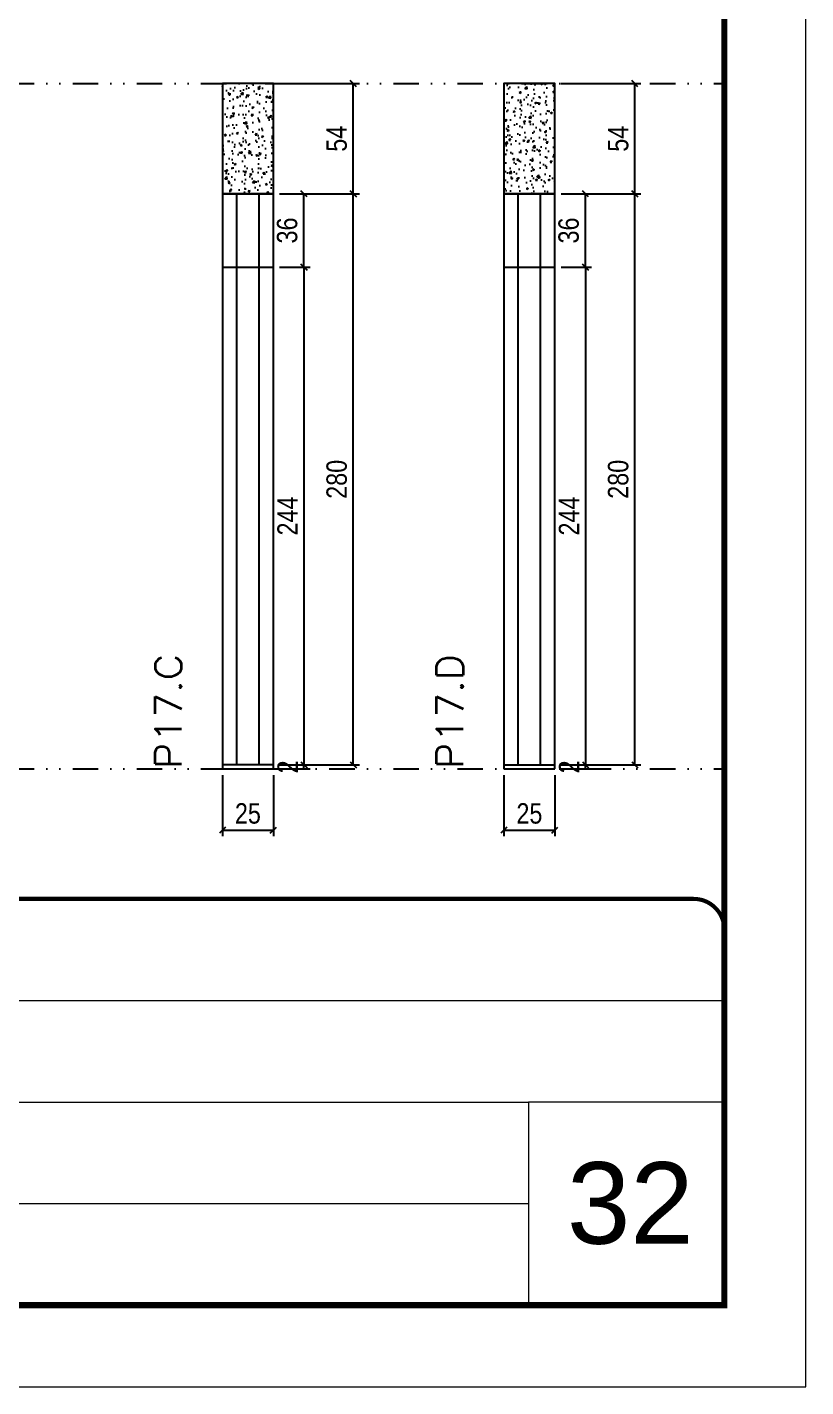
# Model space of a CAD drawing. Header units: millimetres. Extents: x 1945 to 8225, y 304 to 15137.
# Drawn here: x 7843 to 8225, y 6047 to 6714 of the extents above; entities that cross this region are included whole.
import ezdxf

# ---------------------------------------------------------------- set-up
doc = ezdxf.new("R2010")
doc.units = ezdxf.units.MM
for name, pattern in [('CONTINUO', [0]), ('DASHED', [0.75, 0.5, -0.25]), ('DIVIDE2', [0.625, 0.25, -0.125, 0, -0.125, 0, -0.125])]:
    doc.linetypes.add(name, pattern=pattern)
for name, color, linetype, lineweight in [('CARIMBO', 255, 'Continuous', 9), ('Folhas', 255, 'Continuous', 9), ('SARRAFO DE PRESSAO', 251, 'DASHED', 9), ('Texto Seção', 7, 'Continuous', 15)]:
    doc.layers.add(name, color=color, linetype=linetype, lineweight=lineweight)
for name, color, linetype in [('COTA', 241, 'Continuous'), ('Nível', 160, 'Continuous'), ('Painéis', 200, 'Continuous'), ('SARR_2.2x7', 40, 'Continuous')]:
    doc.layers.add(name, color=color, linetype=linetype)
doc.styles.add('ARIAL', font='arial.ttf')
doc.styles.add('COTA TECNICA', font='techl___.ttf', dxfattribs={"height": 10})
doc.styles.add('REGUA-120', font='ROMANS.shx', dxfattribs={"height": 15})
doc.dimstyles.new('PAINEL-NOVA', dxfattribs={"dimtxt": 10, "dimasz": 3, "dimexe": 3, "dimexo": 3, "dimgap": 3, "dimtad": 1, "dimdec": 1, "dimzin": 12, "dimdsep": 46, "dimtxsty": 'COTA TECNICA', "dimblk1": 'OBLIQUE', "dimblk2": 'OBLIQUE', "dimsah": 1, "dimcen": 0.9, "dimclrd": 4, "dimclre": 4, "dimclrt": 240, "dimadec": 1, "dimazin": 3, "dimtfac": 1, "dimtdec": 1, "dimtix": 1, "dimtmove": 0, "dimatfit": 3, "dimfxl": 1, "dimtolj": 1, "dimtzin": 12, "dimarcsym": 0})

# ---------------------------------------------------------------- blocks, each defined once
blk = doc.blocks.new('9999999999')
at = {"color": 30, "linetype": 'CONTINUO'}
for p, q in [((98564.56, 34379.64), (99583.98, 34379.64)), ((98564.56, 34329.83), (99487.98, 34329.83)), ((99583.98, 34329.83), (99487.98, 34329.83)), ((99487.98, 34329.83), (99487.98, 34230.21)), ((98564.56, 34280.02), (99487.98, 34280.02))]:
    blk.add_line(p, q, dxfattribs=at)
at = {"color": 30, "linetype": 'CONTINUO', "const_width": 2}
blk.add_lwpolyline([(99583.98, 34230.21), (99583.98, 34414.45, 0.414214), (99568.98, 34429.45), (98228.98, 34429.45, 0.414214), (98213.98, 34414.45), (98213.98, 34245.21, 0.414214), (98228.98, 34230.21), (99583.98, 34230.21)], format="xyb", dxfattribs=at)
at = {"layer": 'Folhas'}
blk.add_lwpolyline([(98138.98, 34190.21), (99623.98, 34190.21), (99623.98, 35240.21), (98138.98, 35240.21)], close=True, dxfattribs=at)
at = {"layer": 'Folhas', "color": 30, "const_width": 3}
blk.add_lwpolyline([(98213.98, 34230.21), (99583.98, 34230.21), (99583.98, 35200.21), (98213.98, 35200.21)], close=True, dxfattribs=at)
blk = doc.blocks.new('_Oblique')
at = {"color": 0, "linetype": 'ByBlock', "lineweight": -2}
blk.add_line((-0.5, -0.5), (0.5, 0.5), dxfattribs=at)
blk = doc.blocks.new('*D163')
at = {"layer": 'COTA', "color": 4, "linetype": 'Continuous', "lineweight": -2, "ltscale": 30, "transparency": 16777216}
for p, q in [((7967.24, 6596.05), (7982.24, 6596.05)), ((7979.24, 6596.05), (7979.24, 6352.05)), ((7967.24, 6352.05), (7982.24, 6352.05))]:
    blk.add_line(p, q, dxfattribs=at)
at = {"layer": 'Defpoints', "color": 0, "linetype": 'Continuous', "ltscale": 30, "transparency": 16777216}
for p in [(7964.24, 6596.05), (7964.24, 6352.05), (7979.24, 6352.05)]:
    blk.add_point(p, dxfattribs=at)
at = {"layer": 'COTA', "color": 4, "linetype": 'Continuous', "lineweight": -2, "ltscale": 30, "transparency": 16777216, "xscale": 3, "yscale": 3, "zscale": 3}
for p, rotation in [((7979.24, 6596.05), 90), ((7979.24, 6352.05), 270)]:
    blk.add_blockref('_Oblique', p, dxfattribs=dict(at, rotation=rotation))
at = {"layer": 'COTA', "color": 240, "linetype": 'Continuous', "ltscale": 30, "transparency": 16777216, "insert": (7971.17, 6474.05), "char_height": 10, "attachment_point": 5, "rotation": 90, "style": 'COTA TECNICA'}
blk.add_mtext('\\A1;244', dxfattribs=at)
blk = doc.blocks.new('*D164')
at = {"layer": 'COTA', "color": 4, "linetype": 'Continuous', "lineweight": -2, "ltscale": 30, "transparency": 16777216}
for p, q in [((7967.24, 6632.05), (7982.24, 6632.05)), ((7979.24, 6596.05), (7979.24, 6632.05)), ((7967.24, 6596.05), (7982.24, 6596.05))]:
    blk.add_line(p, q, dxfattribs=at)
at = {"layer": 'Defpoints', "color": 0, "linetype": 'Continuous', "ltscale": 30, "transparency": 16777216}
for p in [(7964.24, 6632.05), (7979.24, 6632.05), (7964.24, 6596.05)]:
    blk.add_point(p, dxfattribs=at)
at = {"layer": 'COTA', "color": 4, "linetype": 'Continuous', "lineweight": -2, "ltscale": 30, "transparency": 16777216, "xscale": 3, "yscale": 3, "zscale": 3}
for p, rotation in [((7979.24, 6632.05), 90), ((7979.24, 6596.05), 270)]:
    blk.add_blockref('_Oblique', p, dxfattribs=dict(at, rotation=rotation))
at = {"layer": 'COTA', "color": 240, "linetype": 'Continuous', "ltscale": 30, "transparency": 16777216, "insert": (7971.02, 6614.05), "char_height": 10, "attachment_point": 5, "rotation": 90, "style": 'COTA TECNICA'}
blk.add_mtext('\\A1;36', dxfattribs=at)
blk = doc.blocks.new('*D165')
at = {"layer": 'COTA', "color": 4, "linetype": 'Continuous', "lineweight": -2, "ltscale": 30, "transparency": 16777216}
for p, q in [((8105.3, 6596.05), (8120.3, 6596.05)), ((8117.3, 6596.05), (8117.3, 6352.05)), ((8105.3, 6352.05), (8120.3, 6352.05))]:
    blk.add_line(p, q, dxfattribs=at)
at = {"layer": 'Defpoints', "color": 0, "linetype": 'Continuous', "ltscale": 30, "transparency": 16777216}
for p in [(8102.3, 6596.05), (8102.3, 6352.05), (8117.3, 6352.05)]:
    blk.add_point(p, dxfattribs=at)
at = {"layer": 'COTA', "color": 4, "linetype": 'Continuous', "lineweight": -2, "ltscale": 30, "transparency": 16777216, "xscale": 3, "yscale": 3, "zscale": 3}
for p, rotation in [((8117.3, 6596.05), 90), ((8117.3, 6352.05), 270)]:
    blk.add_blockref('_Oblique', p, dxfattribs=dict(at, rotation=rotation))
at = {"layer": 'COTA', "color": 240, "linetype": 'Continuous', "ltscale": 30, "transparency": 16777216, "insert": (8109.23, 6474.05), "char_height": 10, "attachment_point": 5, "rotation": 90, "style": 'COTA TECNICA'}
blk.add_mtext('\\A1;244', dxfattribs=at)
blk = doc.blocks.new('*D166')
at = {"layer": 'COTA', "color": 4, "linetype": 'Continuous', "lineweight": -2, "ltscale": 30, "transparency": 16777216}
for p, q in [((8105.3, 6632.05), (8120.3, 6632.05)), ((8117.3, 6596.05), (8117.3, 6632.05)), ((8105.3, 6596.05), (8120.3, 6596.05))]:
    blk.add_line(p, q, dxfattribs=at)
at = {"layer": 'Defpoints', "color": 0, "linetype": 'Continuous', "ltscale": 30, "transparency": 16777216}
for p in [(8102.3, 6632.05), (8117.3, 6632.05), (8102.3, 6596.05)]:
    blk.add_point(p, dxfattribs=at)
at = {"layer": 'COTA', "color": 4, "linetype": 'Continuous', "lineweight": -2, "ltscale": 30, "transparency": 16777216, "xscale": 3, "yscale": 3, "zscale": 3}
for p, rotation in [((8117.3, 6632.05), 90), ((8117.3, 6596.05), 270)]:
    blk.add_blockref('_Oblique', p, dxfattribs=dict(at, rotation=rotation))
at = {"layer": 'COTA', "color": 240, "linetype": 'Continuous', "ltscale": 30, "transparency": 16777216, "insert": (8109.08, 6614.05), "char_height": 10, "attachment_point": 5, "rotation": 90, "style": 'COTA TECNICA'}
blk.add_mtext('\\A1;36', dxfattribs=at)
blk = doc.blocks.new('*D179')
at = {"layer": 'COTA', "color": 4, "linetype": 'Continuous', "lineweight": -2, "ltscale": 30, "transparency": 16777216}
for p, q in [((7967.24, 6352.05), (7982.24, 6352.05)), ((7967.24, 6350.05), (7982.24, 6350.05)), ((7979.24, 6350.05), (7979.24, 6352.05))]:
    blk.add_line(p, q, dxfattribs=at)
at = {"layer": 'Defpoints', "color": 0, "linetype": 'Continuous', "ltscale": 30, "transparency": 16777216}
for p in [(7964.24, 6352.05), (7964.24, 6350.05), (7979.24, 6352.05)]:
    blk.add_point(p, dxfattribs=at)
at = {"layer": 'COTA', "color": 240, "linetype": 'Continuous', "ltscale": 30, "transparency": 16777216, "insert": (7971.24, 6351.05), "char_height": 10, "attachment_point": 5, "rotation": 90, "style": 'COTA TECNICA'}
blk.add_mtext('\\A1;2', dxfattribs=at)
blk = doc.blocks.new('*D180')
at = {"layer": 'COTA', "color": 4, "linetype": 'Continuous', "lineweight": -2, "ltscale": 30, "transparency": 16777216}
for p, q in [((7967.24, 6632.05), (8006.44, 6632.05)), ((8003.44, 6352.05), (8003.44, 6632.05)), ((7967.24, 6352.05), (8006.44, 6352.05))]:
    blk.add_line(p, q, dxfattribs=at)
at = {"layer": 'Defpoints', "color": 0, "linetype": 'Continuous', "ltscale": 30, "transparency": 16777216}
for p in [(7964.24, 6632.05), (8003.44, 6632.05), (7964.24, 6352.05)]:
    blk.add_point(p, dxfattribs=at)
at = {"layer": 'COTA', "color": 4, "linetype": 'Continuous', "lineweight": -2, "ltscale": 30, "transparency": 16777216, "xscale": 3, "yscale": 3, "zscale": 3}
for p, rotation in [((8003.44, 6632.05), 90), ((8003.44, 6352.05), 270)]:
    blk.add_blockref('_Oblique', p, dxfattribs=dict(at, rotation=rotation))
at = {"layer": 'COTA', "color": 240, "linetype": 'Continuous', "ltscale": 30, "transparency": 16777216, "insert": (7995.32, 6492.05), "char_height": 10, "attachment_point": 5, "rotation": 90, "style": 'COTA TECNICA'}
blk.add_mtext('\\A1;280', dxfattribs=at)
blk = doc.blocks.new('*D181')
at = {"layer": 'COTA', "color": 4, "linetype": 'Continuous', "lineweight": -2, "ltscale": 30, "transparency": 16777216}
for p, q in [((7967.24, 6686.05), (8006.44, 6686.05)), ((8003.44, 6632.05), (8003.44, 6686.05)), ((7967.24, 6632.05), (8006.44, 6632.05))]:
    blk.add_line(p, q, dxfattribs=at)
at = {"layer": 'Defpoints', "color": 0, "linetype": 'Continuous', "ltscale": 30, "transparency": 16777216}
for p in [(7964.24, 6686.05), (8003.44, 6686.05), (7964.24, 6632.05)]:
    blk.add_point(p, dxfattribs=at)
at = {"layer": 'COTA', "color": 4, "linetype": 'Continuous', "lineweight": -2, "ltscale": 30, "transparency": 16777216, "xscale": 3, "yscale": 3, "zscale": 3}
for p, rotation in [((8003.44, 6686.05), 90), ((8003.44, 6632.05), 270)]:
    blk.add_blockref('_Oblique', p, dxfattribs=dict(at, rotation=rotation))
at = {"layer": 'COTA', "color": 240, "linetype": 'Continuous', "ltscale": 30, "transparency": 16777216, "insert": (7995.33, 6659.05), "char_height": 10, "attachment_point": 5, "rotation": 90, "style": 'COTA TECNICA'}
blk.add_mtext('\\A1;54', dxfattribs=at)
blk = doc.blocks.new('*D182')
at = {"layer": 'COTA', "color": 4, "linetype": 'Continuous', "lineweight": -2, "ltscale": 30, "transparency": 16777216}
for p, q in [((7939.24, 6347.05), (7939.24, 6317.05)), ((7964.24, 6347.05), (7964.24, 6317.05)), ((7939.24, 6320.05), (7964.24, 6320.05))]:
    blk.add_line(p, q, dxfattribs=at)
at = {"layer": 'Defpoints', "color": 0, "linetype": 'Continuous', "ltscale": 30, "transparency": 16777216}
for p in [(7939.24, 6350.05), (7964.24, 6350.05), (7964.24, 6320.05)]:
    blk.add_point(p, dxfattribs=at)
at = {"layer": 'COTA', "color": 4, "linetype": 'Continuous', "lineweight": -2, "ltscale": 30, "transparency": 16777216, "xscale": 3, "yscale": 3, "zscale": 3, "rotation": 180}
blk.add_blockref('_Oblique', (7939.24, 6320.05), dxfattribs=at)
at = {"layer": 'COTA', "color": 4, "linetype": 'Continuous', "lineweight": -2, "ltscale": 30, "transparency": 16777216, "xscale": 3, "yscale": 3, "zscale": 3}
blk.add_blockref('_Oblique', (7964.24, 6320.05), dxfattribs=at)
at = {"layer": 'COTA', "color": 240, "linetype": 'Continuous', "ltscale": 30, "transparency": 16777216, "insert": (7951.74, 6328.16), "char_height": 10, "attachment_point": 5, "style": 'COTA TECNICA'}
blk.add_mtext('\\A1;25', dxfattribs=at)
blk = doc.blocks.new('*D183')
at = {"layer": 'COTA', "color": 4, "linetype": 'Continuous', "lineweight": -2, "ltscale": 30, "transparency": 16777216}
for p, q in [((8105.3, 6352.05), (8120.3, 6352.05)), ((8105.3, 6350.05), (8120.3, 6350.05)), ((8117.3, 6350.05), (8117.3, 6352.05))]:
    blk.add_line(p, q, dxfattribs=at)
at = {"layer": 'Defpoints', "color": 0, "linetype": 'Continuous', "ltscale": 30, "transparency": 16777216}
for p in [(8102.3, 6352.05), (8102.3, 6350.05), (8117.3, 6352.05)]:
    blk.add_point(p, dxfattribs=at)
at = {"layer": 'COTA', "color": 240, "linetype": 'Continuous', "ltscale": 30, "transparency": 16777216, "insert": (8109.3, 6351.05), "char_height": 10, "attachment_point": 5, "rotation": 90, "style": 'COTA TECNICA'}
blk.add_mtext('\\A1;2', dxfattribs=at)
blk = doc.blocks.new('*D184')
at = {"layer": 'COTA', "color": 4, "linetype": 'Continuous', "lineweight": -2, "ltscale": 30, "transparency": 16777216}
for p, q in [((8105.3, 6632.05), (8144.5, 6632.05)), ((8141.5, 6352.05), (8141.5, 6632.05)), ((8105.3, 6352.05), (8144.5, 6352.05))]:
    blk.add_line(p, q, dxfattribs=at)
at = {"layer": 'Defpoints', "color": 0, "linetype": 'Continuous', "ltscale": 30, "transparency": 16777216}
for p in [(8102.3, 6632.05), (8141.5, 6632.05), (8102.3, 6352.05)]:
    blk.add_point(p, dxfattribs=at)
at = {"layer": 'COTA', "color": 4, "linetype": 'Continuous', "lineweight": -2, "ltscale": 30, "transparency": 16777216, "xscale": 3, "yscale": 3, "zscale": 3}
for p, rotation in [((8141.5, 6632.05), 90), ((8141.5, 6352.05), 270)]:
    blk.add_blockref('_Oblique', p, dxfattribs=dict(at, rotation=rotation))
at = {"layer": 'COTA', "color": 240, "linetype": 'Continuous', "ltscale": 30, "transparency": 16777216, "insert": (8133.38, 6492.05), "char_height": 10, "attachment_point": 5, "rotation": 90, "style": 'COTA TECNICA'}
blk.add_mtext('\\A1;280', dxfattribs=at)
blk = doc.blocks.new('*D185')
at = {"layer": 'COTA', "color": 4, "linetype": 'Continuous', "lineweight": -2, "ltscale": 30, "transparency": 16777216}
for p, q in [((8105.3, 6686.05), (8144.5, 6686.05)), ((8141.5, 6632.05), (8141.5, 6686.05)), ((8105.3, 6632.05), (8144.5, 6632.05))]:
    blk.add_line(p, q, dxfattribs=at)
at = {"layer": 'Defpoints', "color": 0, "linetype": 'Continuous', "ltscale": 30, "transparency": 16777216}
for p in [(8102.3, 6686.05), (8141.5, 6686.05), (8102.3, 6632.05)]:
    blk.add_point(p, dxfattribs=at)
at = {"layer": 'COTA', "color": 4, "linetype": 'Continuous', "lineweight": -2, "ltscale": 30, "transparency": 16777216, "xscale": 3, "yscale": 3, "zscale": 3}
for p, rotation in [((8141.5, 6686.05), 90), ((8141.5, 6632.05), 270)]:
    blk.add_blockref('_Oblique', p, dxfattribs=dict(at, rotation=rotation))
at = {"layer": 'COTA', "color": 240, "linetype": 'Continuous', "ltscale": 30, "transparency": 16777216, "insert": (8133.39, 6659.05), "char_height": 10, "attachment_point": 5, "rotation": 90, "style": 'COTA TECNICA'}
blk.add_mtext('\\A1;54', dxfattribs=at)
blk = doc.blocks.new('*D186')
at = {"layer": 'COTA', "color": 4, "linetype": 'Continuous', "lineweight": -2, "ltscale": 30, "transparency": 16777216}
for p, q in [((8077.3, 6347.05), (8077.3, 6317.05)), ((8102.3, 6347.05), (8102.3, 6317.05)), ((8077.3, 6320.05), (8102.3, 6320.05))]:
    blk.add_line(p, q, dxfattribs=at)
at = {"layer": 'Defpoints', "color": 0, "linetype": 'Continuous', "ltscale": 30, "transparency": 16777216}
for p in [(8077.3, 6350.05), (8102.3, 6350.05), (8102.3, 6320.05)]:
    blk.add_point(p, dxfattribs=at)
at = {"layer": 'COTA', "color": 4, "linetype": 'Continuous', "lineweight": -2, "ltscale": 30, "transparency": 16777216, "xscale": 3, "yscale": 3, "zscale": 3, "rotation": 180}
blk.add_blockref('_Oblique', (8077.3, 6320.05), dxfattribs=at)
at = {"layer": 'COTA', "color": 4, "linetype": 'Continuous', "lineweight": -2, "ltscale": 30, "transparency": 16777216, "xscale": 3, "yscale": 3, "zscale": 3}
blk.add_blockref('_Oblique', (8102.3, 6320.05), dxfattribs=at)
at = {"layer": 'COTA', "color": 240, "linetype": 'Continuous', "ltscale": 30, "transparency": 16777216, "insert": (8089.8, 6328.16), "char_height": 10, "attachment_point": 5, "style": 'COTA TECNICA'}
blk.add_mtext('\\A1;25', dxfattribs=at)

msp = doc.modelspace()

# ---------------------------------------------------------------- hatches: boundary and pattern name
at = {"layer": 'COTA', "linetype": 'Continuous', "ltscale": 30}
h = msp.add_hatch(dxfattribs=at)
h.set_pattern_fill('AR-CONC', color=256, scale=0.05, angle=1)
h.set_pattern_definition([(51, (10360.242, 9083.2484), (9.121755, -0.637855), [0.9525, -10.4775]), (356, (10360.242, 9083.248), (-1.928623, 9.520633), [0.762, -8.38203]), (101.45144, (10361.002, 9083.195), (7.193132, 8.882778), [0.8095, -8.904512]), (47.1842, (10360.197, 9085.788), (13.588575, -1.865247), [1.42875, -15.71625]), (97.63556, (10361.33, 9085.633), (11.65249, 12.576586), [1.21425, -13.35678]), (352.18415, (10360.197, 9085.788), (11.65249, 12.576586), [1.143, -12.572987]), (22, (10361.478, 9085.175), (7.668804, -4.98018), [0.9525, -10.4775]), (327, (10361.478, 9085.175), (2.928905, 9.261925), [0.762, -8.382]), (72.45145, (10362.117, 9084.76), (10.597708, 4.281746), [0.8095, -8.904497]), (38.5, (10360.2416, 9083.2484), (0.0806222, 4.2298032), [0, -8.2804, 0, -8.509, 0, -8.41375]), (8.5, (10360.2416, 9083.2484), (3.2530547, 5.066574), [0, -4.8514, 0, -8.0899, 0, -3.20675]), (328.5, (10357.41, 9083.199), (6.7834962, -0.1680745), [0, -3.175, 0, -9.906, 0, -13.1445]), (318.5, (10356.14, 9083.177), (7.383143, 1.400391), [0, -4.1275, 0, -6.5786, 0, -9.3345])])
h.paths.add_polyline_path([(7964.24, 6686.05), (7939.24, 6686.05), (7939.24, 6632.05), (7964.24, 6632.05)])
h = msp.add_hatch(dxfattribs=at)
h.set_pattern_fill('AR-CONC', color=256, scale=0.05, angle=1)
h.set_pattern_definition([(51, (10313.3005, 9083.2484), (9.121755, -0.637855), [0.9525, -10.4775]), (356, (10313.3005, 9083.248), (-1.928623, 9.520633), [0.762, -8.38203]), (101.45144, (10314.061, 9083.195), (7.193132, 8.882778), [0.8095, -8.904512]), (47.1842, (10313.256, 9085.788), (13.588575, -1.865247), [1.42875, -15.71625]), (97.63556, (10314.389, 9085.633), (11.65249, 12.576586), [1.21425, -13.35678]), (352.18415, (10313.256, 9085.788), (11.65249, 12.576586), [1.143, -12.572987]), (22, (10314.537, 9085.175), (7.668804, -4.98018), [0.9525, -10.4775]), (327, (10314.537, 9085.175), (2.928905, 9.261925), [0.762, -8.382]), (72.45145, (10315.176, 9084.76), (10.597708, 4.281746), [0.8095, -8.904497]), (38.5, (10313.3005, 9083.2484), (0.0806222, 4.2298032), [0, -8.2804, 0, -8.509, 0, -8.41375]), (8.5, (10313.3005, 9083.2484), (3.2530547, 5.066574), [0, -4.8514, 0, -8.0899, 0, -3.20675]), (328.5, (10310.469, 9083.199), (6.7834962, -0.1680745), [0, -3.175, 0, -9.906, 0, -13.1445]), (318.5, (10309.199, 9083.177), (7.383143, 1.400391), [0, -4.1275, 0, -6.5786, 0, -9.3345])])
h.paths.add_polyline_path([(8102.3, 6686.05), (8077.3, 6686.05), (8077.3, 6632.05), (8102.3, 6632.05)])

# ---------------------------------------------------------------- linework, layer by layer
for points in [[(7939.24, 6632.05), (7964.24, 6632.05), (7964.24, 6686.05), (7939.24, 6686.05)], [(8077.3, 6632.05), (8102.3, 6632.05), (8102.3, 6686.05), (8077.3, 6686.05)]]:
    msp.add_lwpolyline(points, close=True, dxfattribs=at)
at = {"layer": 'Nível', "color": 4, "linetype": 'DIVIDE2', "ltscale": 50}
for p, q in [((7079.57, 6686.05), (8185.36, 6686.05)), ((7079.57, 6350.05), (8185.36, 6350.05))]:
    msp.add_line(p, q, dxfattribs=at)
at = {"layer": 'Painéis', "linetype": 'Continuous', "ltscale": 30}
for p, q in [((7939.24, 6632.05), (7939.24, 6350.05)), ((8077.3, 6632.05), (8077.3, 6350.05))]:
    msp.add_line(p, q, dxfattribs=at)
for points in [[(7964.24, 6632.05), (7939.24, 6632.05)], [(7964.24, 6350.05), (7964.24, 6632.05)], [(8102.3, 6632.05), (8077.3, 6632.05)], [(8102.3, 6350.05), (8102.3, 6632.05)], [(7939.24, 6596.05), (7964.24, 6596.05)], [(8077.3, 6596.05), (8102.3, 6596.05)], [(7964.24, 6352.05), (7939.24, 6352.05)], [(7939.24, 6350.05), (7964.24, 6350.05)], [(8077.3, 6352.05), (8102.3, 6352.05)], [(8077.3, 6350.05), (8102.3, 6350.05)]]:
    msp.add_lwpolyline(points, dxfattribs=at)
at = {"layer": 'SARR_2.2x7', "linetype": 'Continuous', "ltscale": 30}
for points in [[(7946.24, 6352.05), (7946.24, 6632.05)], [(7957.24, 6352.05), (7957.24, 6632.05)], [(8084.3, 6352.05), (8084.3, 6632.05)], [(8095.3, 6352.05), (8095.3, 6632.05)]]:
    msp.add_lwpolyline(points, dxfattribs=at)

# ---------------------------------------------------------------- block references
at = {"layer": 'SARRAFO DE PRESSAO', "color": 6, "linetype": 'ByBlock'}
msp.add_blockref('9999999999', (-91398.62, -28143.12), dxfattribs=at)

# ---------------------------------------------------------------- texts
at = {"layer": 'CARIMBO', "style": 'ARIAL'}
msp.add_text('32', height=40, dxfattribs=at).set_placement((8108.22, 6117.23))
at = {"layer": 'Texto Seção', "style": 'REGUA-120', "width": 1.1}
for s, p in [('P17.C', (7919.24, 6350.05)), ('P17.D', (8057.3, 6350.05))]:
    msp.add_text(s, height=13, rotation=90, dxfattribs=at).set_placement(p)

# ---------------------------------------------------------------- dimensions: what is measured, and where the dimension line sits
at = {"layer": 'COTA', "linetype": 'Continuous', "ltscale": 30}
for base, p1, p2, picture, middle in [((8003.44, 6686.05), (7964.24, 6632.05), (7964.24, 6686.05), '*D181', (7995.33, 6659.05)), ((8141.5, 6686.05), (8102.3, 6632.05), (8102.3, 6686.05), '*D185', (8133.39, 6659.05)), ((7979.24, 6632.05), (7964.24, 6596.05), (7964.24, 6632.05), '*D164', (7971.02, 6614.05)), ((8003.44, 6632.05), (7964.24, 6352.05), (7964.24, 6632.05), '*D180', (7995.32, 6492.05)), ((8117.3, 6632.05), (8102.3, 6596.05), (8102.3, 6632.05), '*D166', (8109.08, 6614.05)), ((8141.5, 6632.05), (8102.3, 6352.05), (8102.3, 6632.05), '*D184', (8133.38, 6492.05)), ((7979.24, 6352.05), (7964.24, 6596.05), (7964.24, 6352.05), '*D163', (7971.17, 6474.05)), ((8117.3, 6352.05), (8102.3, 6596.05), (8102.3, 6352.05), '*D165', (8109.23, 6474.05)), ((7979.24, 6352.05), (7964.24, 6350.05), (7964.24, 6352.05), '*D179', (7971.24, 6351.05)), ((8117.3, 6352.05), (8102.3, 6350.05), (8102.3, 6352.05), '*D183', (8109.3, 6351.05))]:
    dim = msp.add_linear_dim(base=base, p1=p1, p2=p2, angle=90, dimstyle='PAINEL-NOVA', dxfattribs=at)
    dim.commit()
    dim.dimension.update_dxf_attribs({"geometry": picture, "text_midpoint": middle})
for base, p1, p2, picture, middle in [((7964.24, 6320.05), (7939.24, 6350.05), (7964.24, 6350.05), '*D182', (7951.74, 6328.16)), ((8102.3, 6320.05), (8077.3, 6350.05), (8102.3, 6350.05), '*D186', (8089.8, 6328.16))]:
    dim = msp.add_linear_dim(base=base, p1=p1, p2=p2, dimstyle='PAINEL-NOVA', dxfattribs=at)
    dim.commit()
    dim.dimension.update_dxf_attribs({"geometry": picture, "text_midpoint": middle})

doc.saveas('drawing.dxf')
